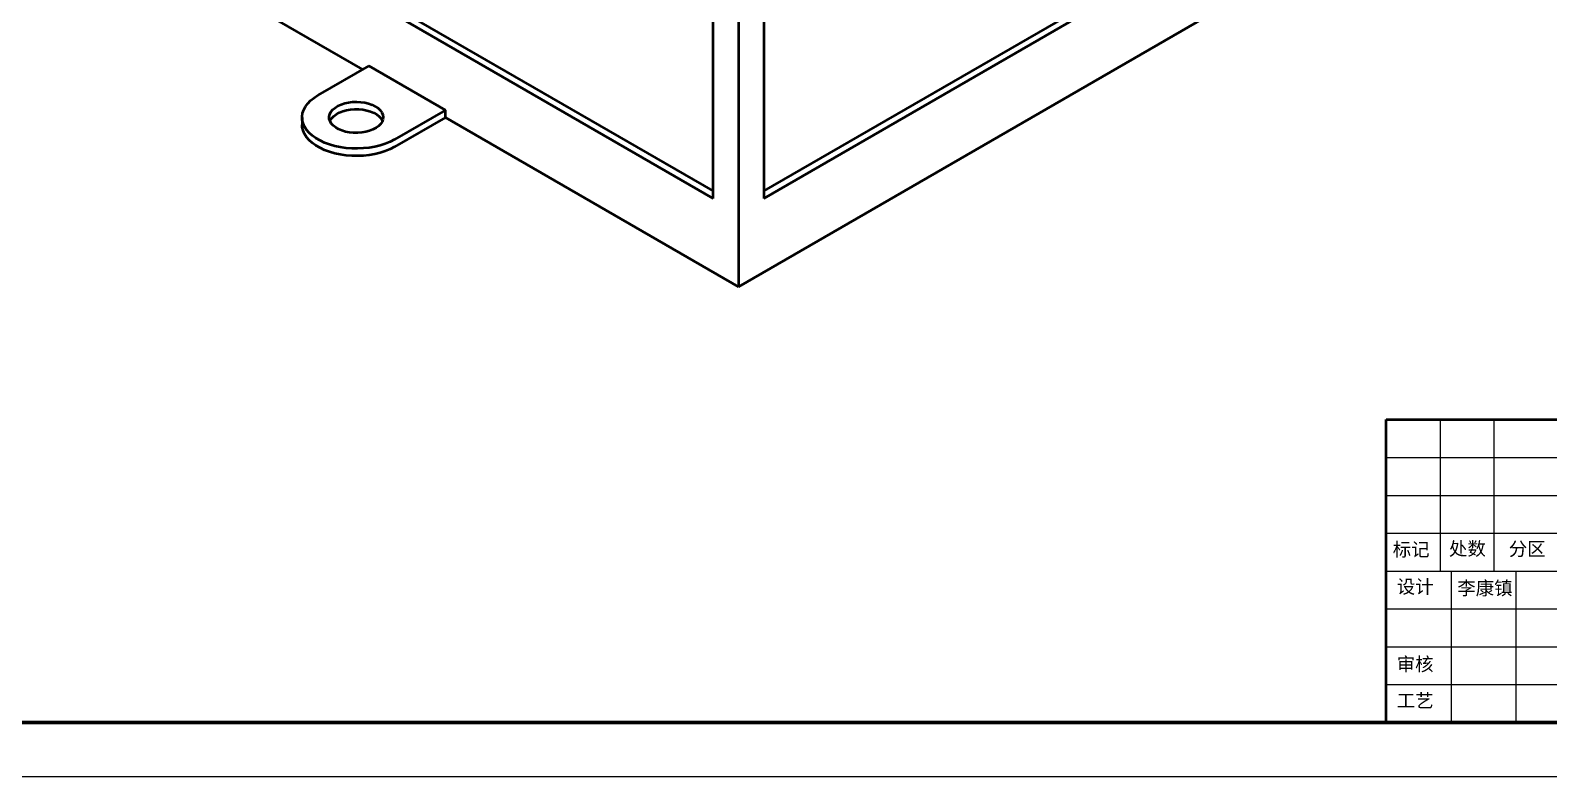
# Model space of a CAD drawing. Header units: millimetres. Extents: x 141 to 982, y 511 to 1105.
# Drawn here: x 541.3 to 822.1, y 511.3 to 649.3 of the extents above; entities that cross this region are included whole.
import ezdxf

# ---------------------------------------------------------------- set-up
doc = ezdxf.new("R2010")
doc.units = ezdxf.units.MM
doc.header["$LTSCALE"] = 0.3
for name, color, linetype, lineweight in [('文字 @ 1', 6, 'Continuous', 18), ('粗实线', 7, 'Continuous', 50), ('细实线', 3, 'Continuous', 18)]:
    doc.layers.add(name, color=color, linetype=linetype, lineweight=lineweight)
doc.styles.add('我的样式', font='romans.shx', dxfattribs={"height": 2.5, "bigfont": 'chineset.shx'})

msp = doc.modelspace()

# ---------------------------------------------------------------- linework, layer by layer
at = {"color": 7, "lineweight": 50}
for p, q in [((792.04, 521.342), (792.04, 577.342)), ((792.04, 577.342), (972.04, 577.342))]:
    msp.add_line(p, q, dxfattribs=at)
at = {"lineweight": 70}
msp.add_line((166.04, 521.342), (972.04, 521.342), dxfattribs=at)
at = {"color": 3, "lineweight": -3}
msp.add_line((141.04, 511.342), (982.04, 511.342), dxfattribs=at)
at = {"layer": '粗实线'}
for p, q in [((554.408, 683.562), (667.545, 618.249)), ((667.545, 619.61), (555.586, 684.242)), ((672.259, 683.573), (672.259, 601.919)), ((672.259, 601.919), (813.68, 683.56)), ((667.545, 618.249), (667.545, 678.129)), ((676.973, 678.129), (676.973, 618.249)), ((549.694, 672.674), (602.727, 642.059)), ((761.59, 668.458), (676.973, 619.61)), ((676.973, 618.249), (762.769, 667.778)), ((603.905, 642.74), (594.477, 637.297)), ((618.048, 634.575), (603.905, 642.74)), ((591.548, 633.215), (591.548, 631.854)), ((618.048, 634.575), (608.619, 629.133)), ((618.048, 633.215), (608.619, 627.772)), ((618.048, 633.215), (618.048, 634.575)), ((618.048, 633.215), (672.259, 601.919))]:
    msp.add_line(p, q, dxfattribs=at)
at = {"layer": '粗实线', "flags": 128}
for points in [[(608.619, 629.133), (607.813, 628.715), (606.934, 628.351), (605.991, 628.043), (604.997, 627.796), (603.962, 627.613), (602.898, 627.495), (601.819, 627.444), (600.737, 627.461), (599.664, 627.545), (598.613, 627.696), (597.597, 627.912), (596.627, 628.189), (595.714, 628.526), (594.871, 628.918), (594.105, 629.36), (593.426, 629.847), (592.843, 630.374), (592.362, 630.934), (591.989, 631.52), (591.728, 632.127), (591.581, 632.746), (591.552, 633.371), (591.64, 633.994), (591.844, 634.608), (592.162, 635.206), (592.59, 635.78), (593.123, 636.324), (593.754, 636.832), (594.477, 637.297)], [(605.084, 635.256), (605.582, 634.92), (605.986, 634.545), (606.286, 634.138), (606.474, 633.71), (606.547, 633.27), (606.503, 632.829), (606.343, 632.397), (606.071, 631.984), (605.692, 631.6), (605.217, 631.253), (604.655, 630.953), (604.021, 630.706), (603.328, 630.517), (602.594, 630.392), (601.836, 630.333), (601.07, 630.342), (600.316, 630.417), (599.591, 630.559), (598.911, 630.762), (598.294, 631.024), (597.753, 631.336), (597.3, 631.693), (596.948, 632.085), (596.703, 632.503), (596.571, 632.939), (596.557, 633.381), (596.659, 633.819), (596.876, 634.242), (597.202, 634.642), (597.631, 635.008), (598.151, 635.333), (598.751, 635.607), (599.416, 635.826), (600.131, 635.983), (600.88, 636.075), (601.644, 636.101), (602.406, 636.058), (603.148, 635.95), (603.852, 635.777), (604.503, 635.543), (605.084, 635.256)], [(596.689, 632.534), (596.753, 632.672), (597.026, 633.085), (597.404, 633.469), (597.88, 633.815), (598.442, 634.116), (599.076, 634.363), (599.768, 634.551), (600.503, 634.676), (601.261, 634.736), (602.027, 634.727), (602.781, 634.651), (603.506, 634.51), (604.185, 634.306), (604.803, 634.045), (605.344, 633.733), (605.796, 633.376), (606.149, 632.984), (606.394, 632.565), (606.407, 632.534)], [(608.619, 627.772), (607.813, 627.354), (606.934, 626.99), (605.991, 626.682), (604.997, 626.435), (603.962, 626.252), (602.898, 626.134), (601.819, 626.083), (600.737, 626.1), (599.664, 626.184), (598.613, 626.335), (597.597, 626.551), (596.627, 626.829), (595.714, 627.165), (594.871, 627.557), (594.105, 627.999), (593.426, 628.486), (592.843, 629.013), (592.362, 629.573), (591.989, 630.159), (591.728, 630.766), (591.581, 631.385), (591.548, 631.854)]]:
    msp.add_lwpolyline(points, dxfattribs=at)
at = {"layer": '细实线', "lineweight": -3}
for p, q in [((802.04, 577.342), (802.04, 549.342)), ((812.04, 549.342), (812.04, 577.342)), ((792.04, 570.342), (872.04, 570.342)), ((792.04, 563.342), (872.04, 563.342)), ((792.04, 556.342), (872.04, 556.342)), ((792.04, 549.342), (872.04, 549.342)), ((804.04, 549.342), (804.04, 521.342)), ((816.04, 549.342), (816.04, 521.342)), ((792.04, 542.342), (872.04, 542.342)), ((792.04, 535.342), (872.04, 535.342)), ((792.04, 528.342), (872.04, 528.342))]:
    msp.add_line(p, q, dxfattribs=at)

# ---------------------------------------------------------------- texts
at = {"layer": '文字 @ 1', "lineweight": -3, "char_height": 2.5, "attachment_point": 1, "style": '我的样式'}
for s, width, insert in [('\\pi1.6042;{\\fSimSun|b0|i0|c134|p2;标记}', 10, (791.654, 554.586)), ('\\pi1.625;{\\fSimSun|b0|i0|c134|p2;处数}', 10, (802.04, 554.739)), ('\\pi2.6875;{\\fSimSun|b0|i0|c134|p2;分区}', 12, (812.04, 554.696)), ('\\pi1.6181;{\\fSimSun|b0|i0|c134|p2;设计}', 10, (792.39, 547.719)), ('{\\fSimSun|b0|i0|c134|p2;审核}', 12, (793.997, 533.386)), ('\\pi2.6458;{\\fSimSun|b0|i0|c134|p2;工艺}', 12, (791.355, 526.633))]:
    msp.add_mtext_dynamic_manual_height_columns(s, width=width, gutter_width=12.5, heights=[0], dxfattribs=dict(at, insert=insert))
at = {"layer": '文字 @ 1', "lineweight": -3, "insert": (805.2, 547.437), "char_height": 2.5, "width": 15.88496, "attachment_point": 1, "style": '我的样式'}
msp.add_mtext('{\\fSimSun|b0|i0|c134|p2;李康镇}', dxfattribs=at)

doc.saveas('drawing.dxf')
